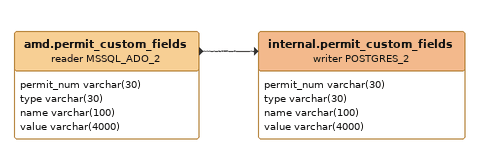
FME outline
amd.permit_custom_fields (reader MSSQL_ADO_2)
    attributes: permit_num varchar(30), type varchar(30), name varchar(100), value varchar(4000)
    -> internal.permit_custom_fields (writer POSTGRES_2)
internal.permit_custom_fields (writer POSTGRES_2)
    attributes: permit_num varchar(30), type varchar(30), name varchar(100), value varchar(4000)
